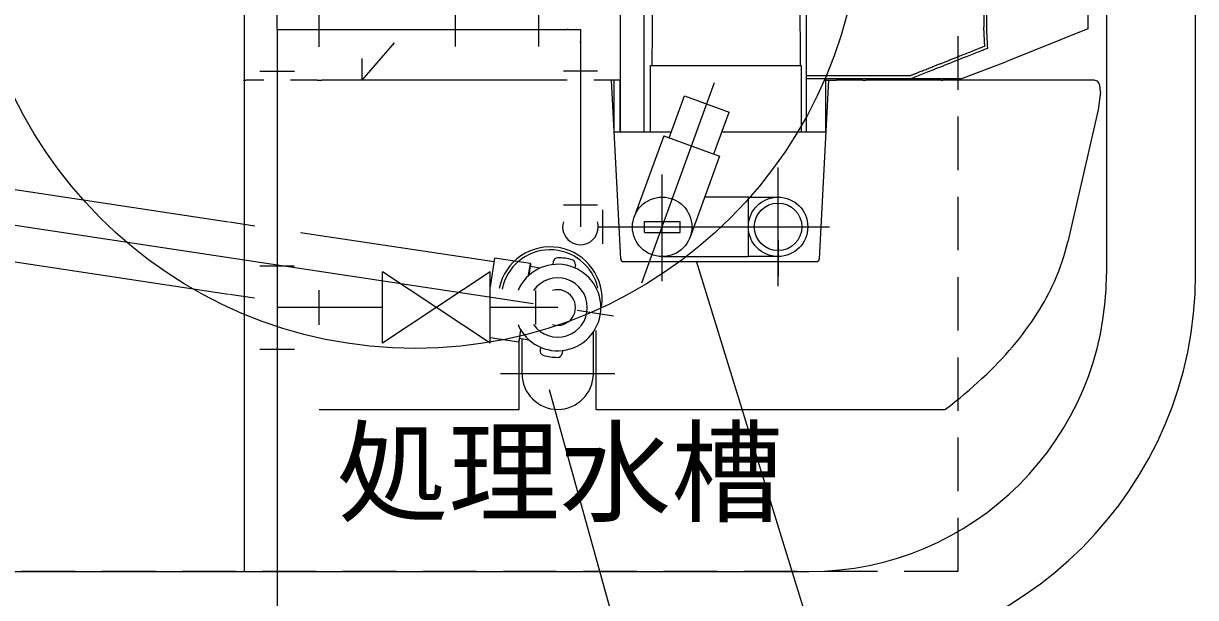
# Model space of a CAD drawing. Units: millimetres, scale not verified. Extents: x -8093 to 8093, y -5792 to 5792.
# Drawn here: x -5071 to -4283, y 631 to 1017 of the extents above; entities that cross this region are included whole.
import ezdxf
from ezdxf.enums import TextEntityAlignment as Align

# ---------------------------------------------------------------- set-up
doc = ezdxf.new("R2010")
doc.units = ezdxf.units.MM
doc.header["$LTSCALE"] = 30
for name, pattern in [('DASHED1', [1.8, 1.2, -0.6]), ('LONG_CHAIN', [21, 18, -1, 1, -1]), ('LONG_DASHED2', [13, 12, -1])]:
    doc.linetypes.add(name, pattern=pattern)
for name, color, linetype, lineweight in [('0-1_00クル-フ-0躯体', 3, 'Continuous', 25), ('0-2_00クル-フ-1機器', 2, 'Continuous', 25), ('0-3_00クル-フ-3空気管', 6, 'Continuous', 25)]:
    doc.layers.add(name, color=color, linetype=linetype, lineweight=lineweight)
doc.styles.add('ＭＳ ゴシック', font='')
doc.styles.get('ＭＳ ゴシック').set_extended_font_data('MS Gothic')

msp = doc.modelspace()

# ---------------------------------------------------------------- linework, layer by layer
at = {"layer": '0-1_00クル-フ-0躯体'}
for p, q in [((-4922.72, 648.46), (-4922.72, 1548.46)), ((-4922.71, 648.46), (-4922.71, 1548.46)), ((-4342.72, 1348.46), (-4342.72, 848.46)), ((-4282.72, 848.46), (-4282.72, 1348.46)), ((-4669.66, 943.86), (-4669.66, 1243.86)), ((-4653.92, 1240.86), (-4653.92, 943.86)), ((-4544.72, 1240.86), (-4544.72, 943.86)), ((-4648.32, 988.86), (-4646.84, 1227.6)), ((-4549.76, 1227.6), (-4548.87, 988.86)), ((-4900.72, 1013.02), (-4900.72, 1083.29)), ((-4872.73, 1024.66), (-4872.73, 1001.38)), ((-4780.67, 1001.53), (-4780.67, 1024.51)), ((-4724.63, 1001.53), (-4724.63, 1024.51)), ((-4900.72, 1013.02), (-4696.65, 1013.02)), ((-4704.65, 1013.02), (-4705.65, 1013.02)), ((-4696.65, 1013.02), (-4696.65, 880.24)), ((-4355.18, 1013.4), (-4410.38, 991.35)), ((-5759.56, 1008.84), (-4933.49, 883.53)), ((-4843.49, 978.86), (-4821.72, 1004.02)), ((-4696.65, 1004.02), (-4696.65, 1005.02)), ((-4843.49, 978.86), (-4843.49, 993.5)), ((-4843.49, 978.86), (-4843.49, 993.5)), ((-4649.46, 943.86), (-4649.46, 988.86)), ((-4649.46, 988.86), (-4548.19, 988.86)), ((-4548.19, 988.86), (-4548.19, 943.86)), ((-4440.69, 979.86), (-4410.38, 991.35)), ((-4923.49, 978.86), (-4921.72, 978.86)), ((-4909.72, 978.86), (-4921.72, 978.86)), ((-4912.36, 985.04), (-4889.07, 985.04)), ((-4873.72, 978.86), (-4891.72, 978.86)), ((-4873.72, 978.86), (-4870.72, 978.86)), ((-4705.65, 978.86), (-4870.72, 978.86)), ((-4685.16, 985.04), (-4708.14, 985.04)), ((-4669.66, 978.86), (-4687.65, 978.86)), ((-4669.56, 858.76), (-4675.86, 978.86)), ((-4673.87, 943.86), (-4673.87, 978.86)), ((-4669.84, 943.86), (-4669.84, 978.86)), ((-4475.02, 981.86), (-4544.72, 981.86)), ((-4440.69, 979.86), (-4544.72, 979.86)), ((-4535.74, 858.76), (-4529.44, 978.86)), ((-4531.43, 943.86), (-4531.43, 979.86)), ((-4531.43, 978.86), (-4524.5, 978.86)), ((-4506.64, 978.86), (-4524.5, 978.86)), ((-4506.64, 978.86), (-4504.71, 978.86)), ((-4453.87, 978.86), (-4504.71, 978.86)), ((-4453.87, 978.86), (-4452.83, 978.86)), ((-4351.84, 978.86), (-4452.83, 978.86)), ((-4346.73, 970.86), (-4348.16, 958.86)), ((-5814.84, 968.59), (-4933.49, 835)), ((-4606.78, 929.27), (-4596.52, 957.46)), ((-4531.43, 943.86), (-4531.43, 958.86)), ((-4348.16, 958.86), (-4368.76, 870.11)), ((-4669.84, 943.86), (-4673.87, 943.86)), ((-4669.84, 943.86), (-4669.84, 943.86)), ((-4640.61, 941.58), (-4660.44, 887.08)), ((-4635.52, 943.86), (-4654.19, 943.86)), ((-4531.43, 943.86), (-4600.46, 943.86)), ((-4535.49, 943.86), (-4535.46, 943.86)), ((-4531.43, 943.86), (-4535.46, 943.86)), ((-4583.65, 900.24), (-4613.09, 900.24)), ((-4583.65, 900.26), (-4563.65, 900.26)), ((-4583.65, 861.36), (-4583.65, 900.26)), ((-4583.65, 861.36), (-4583.65, 900.24)), ((-4708.14, 895.04), (-4685.16, 895.04)), ((-4681.85, 891.73), (-4681.85, 868.74)), ((-4657.67, 892.24), (-4657.65, 892.24)), ((-4915.68, 880.77), (-4932.72, 883.32)), ((-4754.79, 856.66), (-4885.05, 876.18)), ((-4684.66, 880.24), (-4661.65, 880.24)), ((-4616.65, 860.24), (-4588.65, 860.24)), ((-4912.36, 853.95), (-4889.07, 853.95)), ((-4730.26, 855.66), (-4754.49, 859.29)), ((-4723.82, 852.52), (-4730.58, 853.53)), ((-4714.91, 856.92), (-4715.22, 854.87)), ((-4700.07, 854.69), (-4700.38, 852.64)), ((-4667.57, 856.86), (-4537.73, 856.86)), ((-4666.65, 856.86), (-4616.65, 856.86)), ((-4588.65, 856.86), (-4538.65, 856.86)), ((-4829.94, 801.98), (-4829.94, 849.96)), ((-4757.47, 849.96), (-4829.94, 801.98)), ((-4757.47, 801.98), (-4829.94, 849.96)), ((-4757.47, 801.98), (-4757.47, 849.96)), ((-4872.73, 837.61), (-4872.73, 814.33)), ((-4726.76, 814.48), (-4726.76, 837.46)), ((-4916.03, 832.29), (-4932.72, 834.79)), ((-4829.94, 825.97), (-4900.72, 825.97)), ((-4711.96, 825.97), (-4757.43, 825.97)), ((-4757.47, 805.84), (-4738.16, 802.95)), ((-4731.09, 804.06), (-4737.84, 805.07)), ((-4735.96, 781.46), (-4735.96, 804.79)), ((-4687.96, 781.46), (-4687.96, 809.55)), ((-4685.96, 757.46), (-4685.96, 810.46)), ((-4912.36, 797.98), (-4889.07, 797.98)), ((-4737.96, 757.46), (-4737.96, 804.27)), ((-4723.55, 799.3), (-4723.85, 797.25)), ((-4708.71, 797.07), (-4709.02, 795.02)), ((-4872.41, 757.46), (-4737.96, 757.46)), ((-4685.96, 757.46), (-4451.27, 757.46)), ((-5922.72, 648.46), (-4542.72, 648.46))]:
    msp.add_line(p, q, dxfattribs=at)
at = {"layer": '0-1_00クル-フ-0躯体', "linetype": 'DASHED1'}
msp.add_line((-4425.22, 1014.68), (-4425.22, 1014.68), dxfattribs=at)
at = {"layer": '0-1_00クル-フ-0躯体', "linetype": 'LONG_CHAIN'}
for p, q in [((-5885.42, 1003.44), (-4674.42, 820.43)), ((-4655.33, 842.65), (-4606.34, 977.24)), ((-4563.65, 840.26), (-4563.65, 920.26)), ((-4661.65, 880.24), (-4529.12, 880.24)), ((-4563.65, 871.36), (-4563.65, 846.86)), ((-4754.49, 859.29), (-4757.4, 839.91)), ((-4730.26, 855.66), (-4731.48, 847.52)), ((-4736.94, 811.08), (-4738.16, 802.95)), ((-4673.45, 781.46), (-4750.48, 781.46))]:
    msp.add_line(p, q, dxfattribs=at)
at = {"layer": '0-1_00クル-フ-0躯体', "linetype": 'LONG_DASHED2'}
for p, q in [((-4641.65, 843.75), (-4641.65, 915.57)), ((-4641.65, 860.24), (-4616.65, 860.24)), ((-4588.65, 860.24), (-4583.65, 860.24)), ((-4583.65, 860.24), (-4583.65, 861.36)), ((-4583.65, 860.26), (-4583.65, 861.36)), ((-4563.65, 860.26), (-4583.65, 860.26))]:
    msp.add_line(p, q, dxfattribs=at)
at = {"layer": '0-1_00クル-フ-0躯体', "color": 4}
msp.add_line((-4717.74, 770.74), (-4625.19, 438.51), dxfattribs=at)
at = {"layer": '0-1_00クル-フ-0躯体'}
for points in [[(-4418.64, 1193.51), (-4410.38, 1190.37), (-4355.18, 1168.32), (-4355.18, 1013.4)], [(-4423.27, 1013.66), (-4423.28, 1013.86), (-4423.31, 1014.42)], [(-4422.58, 1000.51), (-4422.6, 1000.89), (-4422.61, 1001.05), (-4422.62, 1001.24), (-4422.63, 1001.45), (-4422.65, 1001.69), (-4422.66, 1001.95), (-4422.67, 1002.22), (-4422.69, 1002.5), (-4422.7, 1002.78), (-4422.72, 1003.07), (-4422.73, 1003.36), (-4422.75, 1003.66), (-4422.76, 1003.97), (-4422.78, 1004.3), (-4422.8, 1004.66), (-4422.82, 1005.04), (-4422.84, 1005.45), (-4422.86, 1005.9), (-4422.89, 1006.38), (-4422.91, 1006.87), (-4422.94, 1007.38), (-4422.97, 1007.88), (-4422.99, 1008.38), (-4423.02, 1008.86), (-4423.04, 1009.31), (-4423.06, 1009.74), (-4423.08, 1010.12), (-4423.1, 1010.49), (-4423.12, 1010.83), (-4423.14, 1011.15), (-4423.15, 1011.46), (-4423.17, 1011.76), (-4423.18, 1012.05), (-4423.2, 1012.35), (-4423.21, 1012.64), (-4423.23, 1012.92), (-4423.24, 1013.19), (-4423.26, 1013.43), (-4423.27, 1013.66)], [(-4474.5, 979.93), (-4472.97, 980.54), (-4472.33, 980.79), (-4471.56, 981.1), (-4470.69, 981.45), (-4469.72, 981.83), (-4468.68, 982.24), (-4467.59, 982.67), (-4466.46, 983.12), (-4465.32, 983.57), (-4464.17, 984.03), (-4463, 984.49), (-4461.8, 984.97), (-4460.55, 985.46), (-4459.24, 985.98), (-4457.85, 986.53), (-4456.37, 987.12), (-4454.78, 987.75), (-4453.06, 988.43), (-4451.26, 989.15), (-4449.39, 989.88), (-4447.51, 990.63), (-4445.62, 991.38), (-4443.78, 992.11), (-4442.02, 992.81), (-4440.37, 993.46), (-4438.85, 994.06), (-4437.45, 994.62), (-4436.16, 995.13), (-4434.96, 995.6), (-4433.84, 996.05), (-4432.76, 996.47), (-4431.73, 996.89), (-4430.71, 997.29), (-4429.69, 997.69), (-4428.7, 998.09), (-4427.73, 998.47), (-4426.81, 998.83), (-4425.96, 999.17), (-4425.19, 999.48)], [(-4425.19, 999.48), (-4424.51, 999.75), (-4422.58, 1000.51)], [(-4474.67, 979.86), (-4474.66, 979.87), (-4474.66, 979.87), (-4474.65, 979.87), (-4474.65, 979.87), (-4474.64, 979.87), (-4474.64, 979.88), (-4474.63, 979.88), (-4474.62, 979.89), (-4474.61, 979.89), (-4474.6, 979.89), (-4474.58, 979.9), (-4474.57, 979.9), (-4474.55, 979.91), (-4474.54, 979.91), (-4474.54, 979.92), (-4474.53, 979.92), (-4474.52, 979.92), (-4474.52, 979.92), (-4474.51, 979.93), (-4474.5, 979.93)], [(-4636.85, 940.21), (-4626.59, 968.4), (-4596.52, 957.46)], [(-4654.19, 943.86), (-4656.18, 943.86), (-4669.84, 943.86)], [(-4640.61, 941.58), (-4603.02, 927.9), (-4622.86, 873.4)], [(-4535.49, 943.86), (-4541.92, 943.86), (-4543.92, 943.86), (-4601.47, 943.86)], [(-4653.65, 876.52), (-4653.65, 883.95), (-4629.65, 883.95)], [(-4653.65, 876.52), (-4629.65, 876.52), (-4629.65, 883.95)]]:
    msp.add_lwpolyline(points, dxfattribs=at)
at = {"layer": '0-1_00クル-フ-0躯体', "linetype": 'DASHED1'}
for points in [[(-4423.33, 1167.37), (-4423.36, 1154.68), (-4423.36, 1149.34), (-4423.37, 1142.97), (-4423.38, 1135.7), (-4423.39, 1127.68), (-4423.4, 1119.06), (-4423.41, 1110), (-4423.41, 1100.62), (-4423.41, 1091.09), (-4423.41, 1081.55), (-4423.4, 1072.15), (-4423.39, 1063.05), (-4423.38, 1054.39), (-4423.37, 1046.32), (-4423.35, 1039.01), (-4423.34, 1032.58), (-4423.31, 1014.42)], [(-4425.25, 1167.1), (-4425.27, 1154.44), (-4425.28, 1149.13), (-4425.29, 1142.78), (-4425.3, 1135.54), (-4425.31, 1127.55), (-4425.32, 1118.96), (-4425.32, 1109.92), (-4425.33, 1100.58), (-4425.33, 1091.09), (-4425.32, 1081.58), (-4425.32, 1072.22), (-4425.31, 1063.14), (-4425.29, 1054.51), (-4425.28, 1046.48), (-4425.27, 1039.19), (-4425.26, 1032.79), (-4425.22, 1014.68)], [(-4425.19, 1014), (-4425.19, 1014.18), (-4425.22, 1014.68)], [(-4424.55, 1001.86), (-4424.57, 1002.22), (-4424.58, 1002.37), (-4424.59, 1002.55), (-4424.6, 1002.75), (-4424.61, 1002.98), (-4424.62, 1003.22), (-4424.64, 1003.47), (-4424.65, 1003.73), (-4424.67, 1004), (-4424.68, 1004.27), (-4424.69, 1004.54), (-4424.71, 1004.82), (-4424.72, 1005.11), (-4424.74, 1005.42), (-4424.76, 1005.75), (-4424.77, 1006.11), (-4424.79, 1006.49), (-4424.82, 1006.91), (-4424.84, 1007.35), (-4424.86, 1007.81), (-4424.89, 1008.27), (-4424.91, 1008.74), (-4424.94, 1009.2), (-4424.96, 1009.64), (-4424.98, 1010.05), (-4425, 1010.44), (-4425.02, 1010.79), (-4425.04, 1011.12), (-4425.05, 1011.43), (-4425.07, 1011.72), (-4425.08, 1012.01), (-4425.1, 1012.28), (-4425.11, 1012.55), (-4425.12, 1012.81), (-4425.14, 1013.07), (-4425.15, 1013.33), (-4425.16, 1013.57), (-4425.17, 1013.79), (-4425.19, 1014)], [(-4426.3, 1001.17), (-4425.9, 1001.33), (-4425.55, 1001.47), (-4424.55, 1001.86)], [(-4452.85, 990.65), (-4452.3, 990.87), (-4451.74, 991.09), (-4451.17, 991.32), (-4450.58, 991.55), (-4449.99, 991.78), (-4449.39, 992.02), (-4448.79, 992.26), (-4448.18, 992.5), (-4447.57, 992.74), (-4446.96, 992.98), (-4446.35, 993.23), (-4445.73, 993.47), (-4445.09, 993.72), (-4444.43, 993.99), (-4443.73, 994.26), (-4443, 994.55), (-4442.21, 994.87), (-4441.37, 995.2), (-4440.47, 995.56), (-4439.51, 995.93), (-4438.53, 996.32), (-4437.54, 996.72), (-4436.55, 997.11), (-4435.58, 997.49), (-4434.65, 997.86), (-4433.79, 998.2), (-4432.99, 998.52), (-4432.26, 998.81), (-4431.59, 999.07), (-4430.97, 999.32), (-4430.38, 999.55), (-4429.83, 999.77), (-4429.29, 999.99), (-4428.76, 1000.19), (-4428.24, 1000.4), (-4427.72, 1000.61), (-4427.22, 1000.81), (-4426.75, 1000.99), (-4426.3, 1001.17)], [(-4475.02, 981.86), (-4474.43, 982.1), (-4474.18, 982.19), (-4473.89, 982.31), (-4473.55, 982.44), (-4473.18, 982.59), (-4472.78, 982.75), (-4472.36, 982.91), (-4471.93, 983.09), (-4471.49, 983.26), (-4471.05, 983.44), (-4470.6, 983.61), (-4470.13, 983.8), (-4469.64, 983.99), (-4469.12, 984.2), (-4468.55, 984.43), (-4467.94, 984.67), (-4467.27, 984.93), (-4466.54, 985.23), (-4465.75, 985.54), (-4464.93, 985.86), (-4464.09, 986.19), (-4463.25, 986.53), (-4462.41, 986.86), (-4461.6, 987.18), (-4460.83, 987.49), (-4460.12, 987.77), (-4459.45, 988.04), (-4458.82, 988.28), (-4458.22, 988.52), (-4457.66, 988.75), (-4457.11, 988.96), (-4456.58, 989.17), (-4456.05, 989.38), (-4455.53, 989.59), (-4455, 989.8), (-4454.47, 990.01), (-4453.94, 990.22), (-4453.4, 990.43), (-4452.85, 990.65)]]:
    msp.add_lwpolyline(points, dxfattribs=at)
at = {"layer": '0-1_00クル-フ-0躯体', "color": 4}
msp.add_lwpolyline([(-4618.76, 857.41), (-4515.47, 522.1), (-4507.47, 522.1)], dxfattribs=at)
at = {"layer": '0-1_00クル-フ-0躯体'}
for centre, radius in [((-4807.72, 1098.46), 300), ((-4641.65, 880.24), 20), ((-4563.65, 880.26), 20), ((-4563.65, 880.26), 16)]:
    msp.add_circle(centre, radius, dxfattribs=at)
for centre, radius, start, end in [((-4696.65, 880.24), 11.99, 163.40184, 16.59816), ((-4717.08, 831.79), 35, 351.4757, 168.37373), ((-4717.08, 831.79), 33, 12.6617, 168.52002), ((-4711.96, 825.97), 29.08, 203.29566, 156.70453), ((-4472.76, 804.17), 262.72, 169.30838, 170.39754), ((-4712.22, 849.89), 18.94, 162.25696, 170.80734), ((-4732.4, 854.68), 2.35, 329.78258, 24.54404), ((-4711.94, 856.47), 3, 89.9597, 171.4757), ((-4711.96, 825.97), 33.5, 72.9917, 89.9597), ((-4703.04, 855.14), 3, 351.4757, 72.9917), ((-4667.57, 858.86), 2, 183, 270), ((-4537.73, 858.86), 2, 270, 357), ((-4640.63, 832.04), 92.56, 170.07499, 170.64617), ((-4711.96, 825.97), 19.94, 215.21293, 144.78738), ((-4542.72, 848.46), 200, 270, 0), ((-4542.72, 848.46), 260, 270, 0), ((-4711.96, 825.97), 11.99, 253.40184, 106.59816), ((-4720.89, 796.8), 3, 171.4757, 252.9917), ((-4711.96, 825.97), 33.5, 252.9917, 269.9597), ((-4711.99, 795.47), 3, 269.9597, 351.4757), ((-4711.96, 781.46), 24, 180, 0)]:
    msp.add_arc(centre, radius, start, end, dxfattribs=at)
at = {"layer": '0-1_00クル-フ-0躯体', "color": 7}
msp.add_arc((-4451.27, 757.96), 0.5, 270, 307.43131, dxfattribs=at)
at = {"layer": '0-1_00クル-フ-0躯体'}
for centre, major_axis, ratio, start_param, end_param in [((-4348.67, 970.86), (-7.65, 6.11), 0.675696, 5.200542, 5.581131), ((-4349.72, 970.86), (0, 8), 0.373345, 4.712389, 5.902597), ((-5290.24, 900.49), (-925, 0), 0.376872, 2.978744, 3.054326), ((-5186.63, 894.08), (-820, 0), 0.376872, 2.684068, 2.978744)]:
    msp.add_ellipse(centre, major_axis=major_axis, ratio=ratio, start_param=start_param, end_param=end_param, dxfattribs=at)
at = {"layer": '0-2_00クル-フ-1機器', "linetype": 'DASHED1'}
msp.add_lwpolyline([(-6022.72, 648.46), (-6022.72, 1548.46), (-4442.72, 1548.46), (-4442.72, 648.46)], close=True, dxfattribs=at)
at = {"layer": '0-3_00クル-フ-3空気管'}
msp.add_line((-4900.72, 1013.02), (-4900.72, 551.55), dxfattribs=at)

# ---------------------------------------------------------------- texts
at = {"layer": '0-1_00クル-フ-0躯体', "color": 4, "style": 'ＭＳ ゴシック'}
msp.add_text('処理水槽', height=54.99, dxfattribs=at).set_placement((-4860.59, 671.25), align=Align.BOTTOM_LEFT)

doc.saveas('drawing.dxf')
